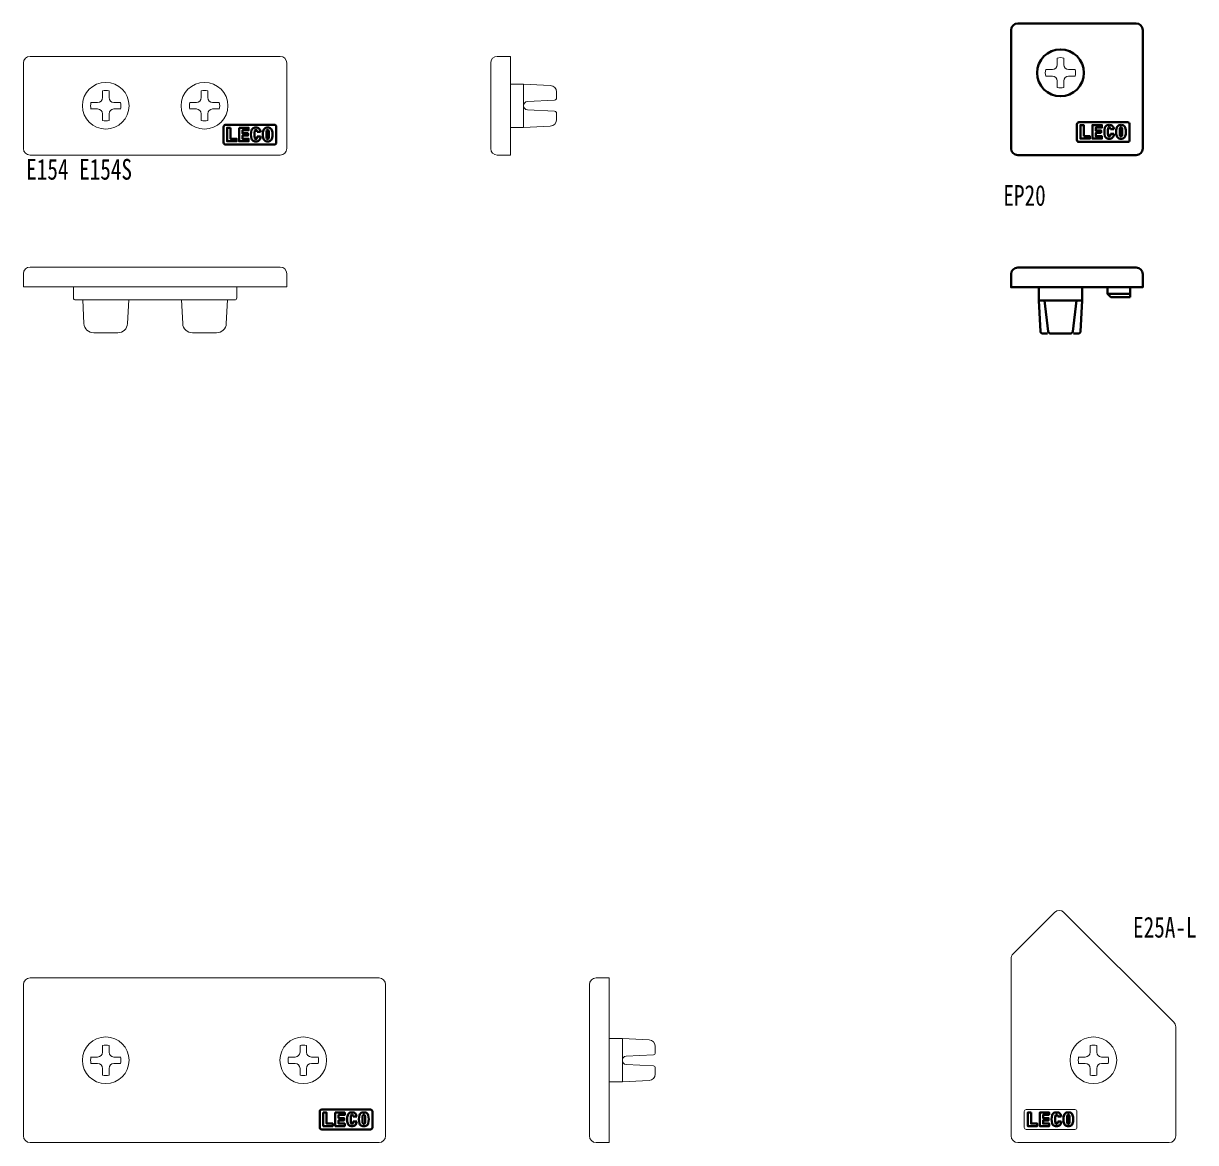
# Model space of a CAD drawing. Units: millimetres on the paper. Extents: x -594 to 227, y -398 to 501.
# Drawn here: x -144.5 to 33.5, y -220.5 to -50.5 of the extents above; entities that cross this region are included whole.
import ezdxf
from ezdxf.enums import TextEntityAlignment as Align

# ---------------------------------------------------------------- set-up
doc = ezdxf.new("R2010")
doc.units = ezdxf.units.MM
doc.layers.add('0-0', color=7, linetype='Continuous', lineweight=18)
doc.styles.add('ＭＳ ゴシック', font='')
doc.styles.get('ＭＳ ゴシック').set_extended_font_data('MS Gothic')

msp = doc.modelspace()

# ---------------------------------------------------------------- linework, layer by layer
at = {"layer": '0-0', "lineweight": 40}
for p, q in [((5.5, -69.5), (5.5, -51.5)), ((6.5, -50.5), (24.5, -50.5)), ((25.5, -51.5), (25.5, -69.5)), ((15.5, -65.8), (15.5, -68.2)), ((23.2, -65.5), (15.8, -65.5)), ((23.5, -68.2), (23.5, -65.8)), ((-114.1, -68.6), (-114.1, -66.2)), ((-113.8, -65.9), (-106.4, -65.9)), ((-109.01, -66.959), (-108.49, -66.959)), ((-106.1, -66.2), (-106.1, -68.6)), ((21.11, -66.559), (20.59, -66.559)), ((20.592, -67.294), (21.123, -67.294)), ((-106.4, -68.9), (-113.8, -68.9)), ((-108.477, -67.694), (-109.008, -67.694)), ((15.8, -68.5), (23.2, -68.5)), ((24.5, -70.5), (6.5, -70.5)), ((6.5, -87.577), (24.5, -87.577)), ((16.3, -92.577), (16.3, -90.577)), ((23.602, -92.077), (23.602, -90.577)), ((20.15, -91.577), (23.602, -91.577)), ((9.7, -92.577), (9.947, -97.293)), ((10.547, -92.577), (11.147, -97.315)), ((14.853, -97.315), (15.453, -92.577)), ((16.3, -92.577), (16.053, -97.293)), ((11.011, -97.577), (10.247, -97.577)), ((11.444, -97.577), (14.556, -97.577)), ((15.753, -97.577), (14.989, -97.577)), ((-99.5, -218.2), (-99.5, -215.8)), ((-99.2, -215.5), (-91.8, -215.5)), ((-94.41, -216.559), (-93.89, -216.559)), ((-91.5, -215.8), (-91.5, -218.2)), ((12.59, -216.559), (13.11, -216.559)), ((-91.8, -218.5), (-99.2, -218.5)), ((-93.877, -217.294), (-94.407, -217.294)), ((13.123, -217.294), (12.592, -217.294))]:
    msp.add_line(p, q, dxfattribs=at)
at = {"layer": '0-0'}
for p, q in [((-144.5, -56.5), (-144.5, -69.5)), ((-105.5, -55.5), (-143.5, -55.5)), ((-104.5, -69.5), (-104.5, -56.5)), ((-73.538, -56.5), (-73.538, -69.5)), ((-70.538, -55.5), (-72.538, -55.5)), ((-70.538, -70.5), (-70.538, -55.5)), ((12.503, -56.766), (12.503, -55.752)), ((13.497, -55.752), (13.497, -56.766)), ((11.766, -57.503), (10.752, -57.503)), ((10.752, -58.497), (11.766, -58.497)), ((14.234, -57.503), (15.248, -57.503)), ((15.248, -58.497), (14.234, -58.497)), ((-68.538, -66.3), (-68.538, -59.7)), ((12.503, -60.248), (12.503, -59.234)), ((13.497, -59.234), (13.497, -60.248)), ((-132.497, -61.766), (-132.497, -60.752)), ((-131.503, -60.752), (-131.503, -61.766)), ((-117.497, -61.766), (-117.497, -60.752)), ((-116.503, -60.752), (-116.503, -61.766)), ((-63.823, -62.153), (-67.97, -62.37)), ((-63.538, -60.911), (-63.538, -61.853)), ((-134.248, -62.503), (-133.234, -62.503)), ((-133.234, -63.497), (-134.248, -63.497)), ((-129.752, -62.503), (-130.766, -62.503)), ((-130.766, -63.497), (-129.752, -63.497)), ((-118.234, -62.503), (-119.248, -62.503)), ((-119.248, -63.497), (-118.234, -63.497)), ((-114.752, -62.503), (-115.766, -62.503)), ((-115.766, -63.497), (-114.752, -63.497)), ((-67.97, -63.63), (-63.823, -63.847)), ((-132.497, -65.248), (-132.497, -64.234)), ((-131.503, -64.234), (-131.503, -65.248)), ((-117.497, -64.234), (-117.497, -65.248)), ((-116.503, -65.248), (-116.503, -64.234)), ((-63.538, -64.147), (-63.538, -65.089)), ((-143.5, -70.5), (-105.5, -70.5)), ((-72.538, -70.5), (-70.538, -70.5)), ((-144.5, -88.5), (-144.5, -90.5)), ((-105.5, -87.5), (-143.5, -87.5)), ((-104.5, -88.5), (-104.5, -90.5)), ((-104.5, -90.5), (-144.5, -90.5)), ((-136.9, -92.2), (-136.9, -90.5)), ((-112.1, -90.5), (-112.1, -92.2)), ((-112.4, -92.5), (-136.6, -92.5)), ((-135.5, -92.5), (-135.312, -96.079)), ((-128.688, -96.079), (-128.5, -92.5)), ((-120.5, -92.5), (-120.312, -96.079)), ((-113.5, -92.5), (-113.688, -96.079)), ((-130.185, -97.5), (-133.815, -97.5)), ((-118.815, -97.5), (-115.185, -97.5)), ((12.115, -185.529), (5.793, -191.852)), ((30.207, -202.207), (13.529, -185.529)), ((5.5, -192.559), (5.5, -219.5)), ((-143.5, -195.5), (-90.5, -195.5)), ((-144.5, -219.5), (-144.5, -196.5)), ((-89.5, -196.5), (-89.5, -219.5)), ((-58.538, -196.5), (-58.538, -219.5)), ((30.5, -219.5), (30.5, -202.914)), ((-132.497, -206.766), (-132.497, -205.752)), ((-131.503, -205.752), (-131.503, -206.766)), ((-102.497, -206.766), (-102.497, -205.752)), ((-101.503, -205.752), (-101.503, -206.766)), ((-48.538, -205.911), (-48.538, -206.853)), ((17.503, -205.752), (17.503, -206.766)), ((18.497, -206.766), (18.497, -205.752)), ((-134.248, -207.503), (-133.234, -207.503)), ((-129.752, -207.503), (-130.766, -207.503)), ((-103.234, -207.503), (-104.248, -207.503)), ((-99.752, -207.503), (-100.766, -207.503)), ((-48.823, -207.153), (-52.97, -207.37)), ((16.766, -207.503), (15.752, -207.503)), ((20.248, -207.503), (19.234, -207.503)), ((-133.234, -208.497), (-134.248, -208.497)), ((-132.497, -210.248), (-132.497, -209.234)), ((-131.503, -209.234), (-131.503, -210.248)), ((-130.766, -208.497), (-129.752, -208.497)), ((-104.248, -208.497), (-103.234, -208.497)), ((-102.497, -209.234), (-102.497, -210.248)), ((-101.503, -210.248), (-101.503, -209.234)), ((-100.766, -208.497), (-99.752, -208.497)), ((-52.97, -208.63), (-48.823, -208.847)), ((-48.538, -209.147), (-48.538, -210.089)), ((15.752, -208.497), (16.766, -208.497)), ((17.503, -210.248), (17.503, -209.234)), ((18.497, -209.234), (18.497, -210.248)), ((19.234, -208.497), (20.248, -208.497)), ((-53.538, -211.3), (-55.538, -211.3)), ((7.5, -215.8), (7.5, -218.2)), ((15.2, -215.5), (7.8, -215.5)), ((15.5, -218.2), (15.5, -215.8)), ((7.8, -218.5), (15.2, -218.5)), ((-90.5, -220.5), (-143.5, -220.5)), ((-57.538, -220.5), (-55.538, -220.5)), ((6.5, -220.5), (29.5, -220.5))]:
    msp.add_line(p, q, dxfattribs=at)
for points in [[(-70.538, -59.7), (-68.538, -59.7), (-64.486, -59.912)], [(-64.486, -66.088), (-68.538, -66.3), (-70.538, -66.3)], [(-55.538, -220.5), (-55.538, -195.5), (-57.538, -195.5)], [(-55.538, -204.7), (-53.538, -204.7), (-49.486, -204.912)], [(-49.486, -211.088), (-53.538, -211.3), (-53.538, -204.7)]]:
    msp.add_lwpolyline(points, dxfattribs=at)
at = {"layer": '0-0', "lineweight": 40}
for points in [[(-113.056, -66.349), (-113.565, -66.349), (-113.565, -68.39), (-112.136, -68.39), (-112.136, -68.026), (-113.056, -68.026)], [(-111.743, -66.349), (-110.313, -66.349), (-110.313, -66.713), (-111.236, -66.713), (-111.236, -67.186), (-110.401, -67.186), (-110.401, -67.528), (-111.236, -67.528), (-111.236, -68.026), (-110.313, -68.026), (-110.313, -68.39), (-111.743, -68.39)], [(16.544, -67.626), (16.544, -65.949), (16.035, -65.949), (16.035, -67.99), (17.464, -67.99), (17.464, -67.626)], [(19.199, -67.128), (19.199, -66.786), (18.364, -66.786), (18.364, -66.313), (19.287, -66.313), (19.287, -65.949), (17.857, -65.949), (17.857, -67.99), (19.287, -67.99), (19.287, -67.626), (18.364, -67.626), (18.364, -67.128)], [(-98.965, -215.949), (-98.456, -215.949), (-98.456, -217.626), (-97.536, -217.626), (-97.536, -217.99), (-98.965, -217.99)], [(-97.143, -215.949), (-95.713, -215.949), (-95.713, -216.313), (-96.636, -216.313), (-96.636, -216.786), (-95.801, -216.786), (-95.801, -217.128), (-96.636, -217.128), (-96.636, -217.626), (-95.713, -217.626), (-95.713, -217.99), (-97.143, -217.99)], [(8.544, -215.949), (8.035, -215.949), (8.035, -217.99), (9.464, -217.99), (9.464, -217.626), (8.544, -217.626)], [(11.287, -216.313), (11.287, -215.949), (9.857, -215.949), (9.857, -217.99), (11.287, -217.99), (11.287, -217.626), (10.364, -217.626), (10.364, -217.128), (11.199, -217.128), (11.199, -216.786), (10.364, -216.786), (10.364, -216.313)]]:
    msp.add_lwpolyline(points, close=True, dxfattribs=at)
for points in [[(25.5, -88.577), (25.5, -90.577), (5.5, -90.577), (5.5, -88.577)], [(16.3, -92.577), (9.7, -92.577), (9.7, -90.577)], [(23.602, -92.077), (20.65, -92.077), (20.15, -91.577), (20.15, -90.577)]]:
    msp.add_lwpolyline(points, dxfattribs=at)
msp.add_circle((13, -58), 3.55, dxfattribs=at)
at = {"layer": '0-0'}
for centre in [(-132, -63), (-117, -63), (-132, -208), (-102, -208), (18, -208)]:
    msp.add_circle(centre, 3.55, dxfattribs=at)
at = {"layer": '0-0', "lineweight": 40}
for centre, radius, start, end in [((6.5, -51.5), 1, 90, 180), ((24.5, -51.5), 1, 0, 90), ((15.8, -65.8), 0.3, 90, 180), ((23.2, -65.8), 0.3, 0, 90), ((-113.8, -66.2), 0.3, 90, 180), ((-107.541, -67.37), 2.399, 164.216, 195.78399), ((-109.309, -66.904), 0.572, 106.2291, 160.88187), ((-109.197, -67.424), 1.103, 75.73071, 104.26929), ((-103.304, -67.37), 6.093, 176.78919, 183.2108), ((-108.461, -67.029), 0.926, 164.64474, 180.71922), ((-109.197, -66.837), 0.166, 18.78093, 161.21906), ((-109.934, -67.029), 0.926, 4.35281, 15.35526), ((-109.086, -66.904), 0.572, 19.11812, 73.7709), ((-110.853, -67.37), 2.399, 9.86632, 15.784), ((-105.752, -67.37), 2.399, 164.216, 195.78399), ((-107.52, -66.904), 0.572, 106.2291, 160.88187), ((-107.408, -67.424), 1.103, 75.73071, 104.26929), ((-101.515, -67.37), 6.093, 176.78919, 183.2108), ((-106.672, -67.029), 0.926, 164.64474, 180.71922), ((-107.408, -66.837), 0.166, 18.78093, 161.21906), ((-108.144, -67.029), 0.926, 359.28077, 15.35526), ((-113.301, -67.37), 6.093, 356.78919, 3.21081), ((-107.296, -66.904), 0.572, 19.11812, 73.7709), ((-109.064, -67.37), 2.399, 344.216, 15.784), ((-106.4, -66.2), 0.3, 0, 90), ((22.059, -66.97), 2.399, 164.216, 195.784), ((20.291, -66.504), 0.572, 106.2291, 160.88188), ((20.291, -67.435), 0.572, 199.11812, 253.7709), ((20.403, -67.024), 1.103, 75.73071, 104.26929), ((26.296, -66.97), 6.093, 176.78919, 183.21081), ((21.139, -66.629), 0.926, 164.64474, 180.71922), ((21.139, -67.31), 0.926, 179.28078, 195.35526), ((20.403, -66.437), 0.166, 18.78093, 161.21907), ((20.403, -67.502), 0.166, 198.78093, 341.21907), ((19.666, -66.629), 0.926, 4.35281, 15.35526), ((19.666, -67.31), 0.926, 344.64474, 1.00008), ((20.514, -66.504), 0.572, 19.11812, 73.7709), ((20.514, -67.435), 0.572, 286.2291, 340.88188), ((18.747, -66.97), 2.399, 9.86632, 15.784), ((18.747, -66.97), 2.399, 344.216, 352.22376), ((23.848, -66.97), 2.399, 164.216, 195.784), ((22.08, -66.504), 0.572, 106.2291, 160.88188), ((22.08, -67.435), 0.572, 199.11812, 253.7709), ((22.192, -67.024), 1.103, 75.73071, 104.26929), ((28.085, -66.97), 6.093, 176.78919, 183.21081), ((22.928, -66.629), 0.926, 164.64474, 180.71922), ((22.928, -67.31), 0.926, 179.28078, 195.35526), ((22.192, -66.437), 0.166, 18.78093, 161.21907), ((22.192, -67.502), 0.166, 198.78093, 341.21907), ((21.456, -66.629), 0.926, 359.28078, 15.35526), ((21.456, -67.31), 0.926, 344.64474, 0.71922), ((16.299, -66.97), 6.093, 356.78919, 3.21081), ((22.304, -66.504), 0.572, 19.11812, 73.7709), ((22.304, -67.435), 0.572, 286.2291, 340.88188), ((20.536, -66.97), 2.399, 344.216, 15.784), ((-113.8, -68.6), 0.3, 180, 270), ((-109.309, -67.835), 0.572, 199.11812, 253.77089), ((-109.197, -67.315), 1.103, 255.7307, 284.26929), ((-108.461, -67.71), 0.926, 179.28077, 195.35525), ((-109.197, -67.902), 0.166, 198.78093, 341.21906), ((-109.934, -67.71), 0.926, 344.64474, 1.00008), ((-109.086, -67.835), 0.572, 286.2291, 340.88187), ((-110.853, -67.37), 2.399, 344.216, 352.22375), ((-107.52, -67.835), 0.572, 199.11812, 253.77089), ((-107.408, -67.315), 1.103, 255.7307, 284.26929), ((-106.672, -67.71), 0.926, 179.28077, 195.35525), ((-107.408, -67.902), 0.166, 198.78093, 341.21906), ((-108.144, -67.71), 0.926, 344.64474, 0.71922), ((-107.296, -67.835), 0.572, 286.2291, 340.88187), ((-106.4, -68.6), 0.3, 270, 0), ((15.8, -68.2), 0.3, 180, 270), ((20.403, -66.915), 1.103, 255.73071, 284.26929), ((22.192, -66.915), 1.103, 255.73071, 284.26929), ((23.2, -68.2), 0.3, 270, 0), ((6.5, -69.5), 1, 180, 270), ((24.5, -69.5), 1, 270, 0), ((6.5, -88.577), 1, 90, 180), ((24.5, -88.577), 1, 0, 90), ((10.247, -97.277), 0.3, 183, 270), ((11.444, -97.277), 0.3, 187.21095, 270), ((14.556, -97.277), 0.3, 270, 352.78905), ((15.753, -97.277), 0.3, 270, 357), ((-99.2, -215.8), 0.3, 90, 180), ((-92.941, -216.97), 2.399, 164.216, 195.78399), ((-94.709, -216.504), 0.572, 106.2291, 160.88187), ((-94.597, -217.024), 1.103, 75.73071, 104.26929), ((-88.704, -216.97), 6.093, 176.78919, 183.2108), ((-93.861, -216.629), 0.926, 164.64474, 180.71922), ((-94.597, -216.437), 0.166, 18.78093, 161.21906), ((-95.334, -216.629), 0.926, 4.35281, 15.35526), ((-94.486, -216.504), 0.572, 19.11812, 73.7709), ((-96.253, -216.97), 2.399, 9.86632, 15.784), ((-91.152, -216.97), 2.399, 164.216, 195.78399), ((-92.92, -216.504), 0.572, 106.2291, 160.88187), ((-92.808, -217.024), 1.103, 75.73071, 104.26929), ((-86.915, -216.97), 6.093, 176.78919, 183.2108), ((-92.072, -216.629), 0.926, 164.64474, 180.71922), ((-92.808, -216.437), 0.166, 18.78093, 161.21906), ((-93.544, -216.629), 0.926, 359.28077, 15.35526), ((-98.701, -216.97), 6.093, 356.78919, 3.21081), ((-92.696, -216.504), 0.572, 19.11812, 73.7709), ((-94.464, -216.97), 2.399, 344.216, 15.784), ((-91.8, -215.8), 0.3, 0, 90), ((14.059, -216.97), 2.399, 164.216, 195.784), ((12.291, -216.504), 0.572, 106.2291, 160.88188), ((12.403, -217.024), 1.103, 75.73071, 104.26929), ((18.296, -216.97), 6.093, 176.78919, 183.21081), ((13.139, -216.629), 0.926, 164.64474, 180.71922), ((12.403, -216.437), 0.166, 18.78093, 161.21907), ((11.666, -216.629), 0.926, 4.35281, 15.35526), ((12.514, -216.504), 0.572, 19.11812, 73.7709), ((10.747, -216.97), 2.399, 9.86632, 15.784), ((15.848, -216.97), 2.399, 164.216, 195.784), ((14.08, -216.504), 0.572, 106.2291, 160.88188), ((14.192, -217.024), 1.103, 75.73071, 104.26929), ((20.085, -216.97), 6.093, 176.78919, 183.21081), ((14.928, -216.629), 0.926, 164.64474, 180.71922), ((14.192, -216.437), 0.166, 18.78093, 161.21907), ((13.456, -216.629), 0.926, 359.28078, 15.35526), ((8.299, -216.97), 6.093, 356.78919, 3.21081), ((14.304, -216.504), 0.572, 19.11812, 73.7709), ((12.536, -216.97), 2.399, 344.216, 15.784), ((-99.2, -218.2), 0.3, 180, 270), ((-94.709, -217.435), 0.572, 199.11812, 253.77089), ((-94.597, -216.915), 1.103, 255.7307, 284.26929), ((-93.861, -217.31), 0.926, 179.28077, 195.35525), ((-94.597, -217.502), 0.166, 198.78093, 341.21906), ((-95.334, -217.31), 0.926, 344.64474, 1.00008), ((-94.486, -217.435), 0.572, 286.2291, 340.88187), ((-96.253, -216.97), 2.399, 344.216, 352.22375), ((-92.92, -217.435), 0.572, 199.11812, 253.77089), ((-92.808, -216.915), 1.103, 255.7307, 284.26929), ((-92.072, -217.31), 0.926, 179.28077, 195.35525), ((-92.808, -217.502), 0.166, 198.78093, 341.21906), ((-93.544, -217.31), 0.926, 344.64474, 0.71922), ((-92.696, -217.435), 0.572, 286.2291, 340.88187), ((-91.8, -218.2), 0.3, 270, 0), ((12.291, -217.435), 0.572, 199.11812, 253.7709), ((12.403, -216.915), 1.103, 255.73071, 284.26929), ((13.139, -217.31), 0.926, 179.28078, 195.35526), ((12.403, -217.502), 0.166, 198.78093, 341.21907), ((11.666, -217.31), 0.926, 344.64474, 1.00008), ((12.514, -217.435), 0.572, 286.2291, 340.88188), ((10.747, -216.97), 2.399, 344.216, 352.22376), ((14.08, -217.435), 0.572, 199.11812, 253.7709), ((14.192, -216.915), 1.103, 255.73071, 284.26929), ((14.928, -217.31), 0.926, 179.28078, 195.35526), ((14.192, -217.502), 0.166, 198.78093, 341.21907), ((13.456, -217.31), 0.926, 344.64474, 0.71922), ((14.304, -217.435), 0.572, 286.2291, 340.88188)]:
    msp.add_arc(centre, radius, start, end, dxfattribs=at)
at = {"layer": '0-0'}
for centre, radius, start, end in [((-143.5, -56.5), 1, 90, 180), ((-105.5, -56.5), 1, 0, 90), ((-72.538, -56.5), 1, 90, 180), ((11.766, -56.766), 0.737, 270, 0), ((13, -58), 2.303, 77.52582, 102.47418), ((14.234, -56.766), 0.737, 180, 270), ((13, -58), 2.303, 167.52572, 192.47427), ((11.766, -59.234), 0.737, 0, 90), ((14.234, -59.234), 0.737, 90, 180), ((13, -58), 2.303, 347.52572, 12.47427), ((-64.538, -60.911), 1, 0, 87), ((13, -58), 2.303, 257.52581, 282.47418), ((-133.234, -61.766), 0.737, 270, 0), ((-132, -63), 2.303, 77.52582, 102.47418), ((-130.766, -61.766), 0.737, 180, 270), ((-118.234, -61.766), 0.737, 270, 0), ((-117, -63), 2.303, 77.52582, 102.47418), ((-115.766, -61.766), 0.737, 180, 270), ((-63.838, -61.853), 0.3, 273, 0), ((-132, -63), 2.303, 167.52572, 192.47427), ((-133.234, -64.234), 0.737, 0, 90), ((-130.766, -64.234), 0.737, 90, 180), ((-132, -63), 2.303, 347.52572, 12.47427), ((-117, -63), 2.303, 167.52572, 192.47427), ((-118.234, -64.234), 0.737, 0, 90), ((-115.766, -64.234), 0.737, 90, 180), ((-117, -63), 2.303, 347.52572, 12.47427), ((-67.938, -62.969), 0.6, 93, 180), ((-67.938, -63.031), 0.6, 180, 267), ((-63.838, -64.147), 0.3, 0, 87), ((-132, -63), 2.303, 257.52581, 282.47418), ((-117, -63), 2.303, 257.52581, 282.47418), ((-64.538, -65.089), 1, 273, 0), ((-143.5, -69.5), 1, 180, 270), ((-105.5, -69.5), 1, 270, 0), ((-72.538, -69.5), 1, 180, 270), ((-143.5, -88.5), 1, 90, 180), ((-105.5, -88.5), 1, 0, 90), ((-136.6, -92.2), 0.3, 180, 270), ((-112.4, -92.2), 0.3, 270, 0), ((-133.815, -96), 1.5, 183, 270), ((-130.185, -96), 1.5, 270, 357), ((-118.815, -96), 1.5, 183, 270), ((-115.185, -96), 1.5, 270, 357), ((12.822, -186.237), 1, 45, 135), ((6.5, -192.559), 1, 135, 180), ((-143.5, -196.5), 1, 90, 180), ((-90.5, -196.5), 1, 0, 90), ((-57.538, -196.5), 1, 90, 180), ((29.5, -202.914), 1, 0, 45), ((-132, -208), 2.303, 77.52582, 102.47418), ((-102, -208), 2.303, 77.52582, 102.47418), ((-49.538, -205.911), 1, 0, 87), ((18, -208), 2.303, 77.52582, 102.47418), ((-132, -208), 2.303, 167.52572, 192.47427), ((-133.234, -206.766), 0.737, 270, 0), ((-130.766, -206.766), 0.737, 180, 270), ((-132, -208), 2.303, 347.52572, 12.47427), ((-102, -208), 2.303, 167.52572, 192.47427), ((-103.234, -206.766), 0.737, 270, 0), ((-100.766, -206.766), 0.737, 180, 270), ((-102, -208), 2.303, 347.52572, 12.47427), ((-52.938, -207.969), 0.6, 93, 180), ((-52.938, -208.031), 0.6, 180, 267), ((-48.838, -206.853), 0.3, 273, 0), ((18, -208), 2.303, 167.52572, 192.47428), ((16.766, -206.766), 0.737, 270, 0), ((19.234, -206.766), 0.737, 180, 270), ((18, -208), 2.303, 347.52573, 12.47428), ((-133.234, -209.234), 0.737, 0, 90), ((-130.766, -209.234), 0.737, 90, 180), ((-103.234, -209.234), 0.737, 0, 90), ((-100.766, -209.234), 0.737, 90, 180), ((-48.838, -209.147), 0.3, 0, 87), ((16.766, -209.234), 0.737, 0, 90), ((19.234, -209.234), 0.737, 90, 180), ((-132, -208), 2.303, 257.52581, 282.47418), ((-102, -208), 2.303, 257.52581, 282.47418), ((-49.538, -210.089), 1, 273, 0), ((18, -208), 2.303, 257.52582, 282.47419), ((7.8, -215.8), 0.3, 90, 180), ((15.2, -215.8), 0.3, 0, 90), ((7.8, -218.2), 0.3, 180, 270), ((15.2, -218.2), 0.3, 270, 0), ((-143.5, -219.5), 1, 180, 270), ((-90.5, -219.5), 1, 270, 0), ((-57.538, -219.5), 1, 180, 270), ((6.5, -219.5), 1, 180, 270), ((29.5, -219.5), 1, 270, 0)]:
    msp.add_arc(centre, radius, start, end, dxfattribs=at)

# ---------------------------------------------------------------- texts
at = {"layer": '0-0', "style": 'ＭＳ ゴシック', "width": 0.75}
for s, p in [('E154 E154S', (-144.091, -75.176)), ('EP20', (4.326, -79.144)), ('E25A-L', (24.019, -190.31))]:
    msp.add_text(s, height=3.152, dxfattribs=at).set_placement(p, align=Align.BOTTOM_LEFT)

doc.saveas('drawing.dxf')
